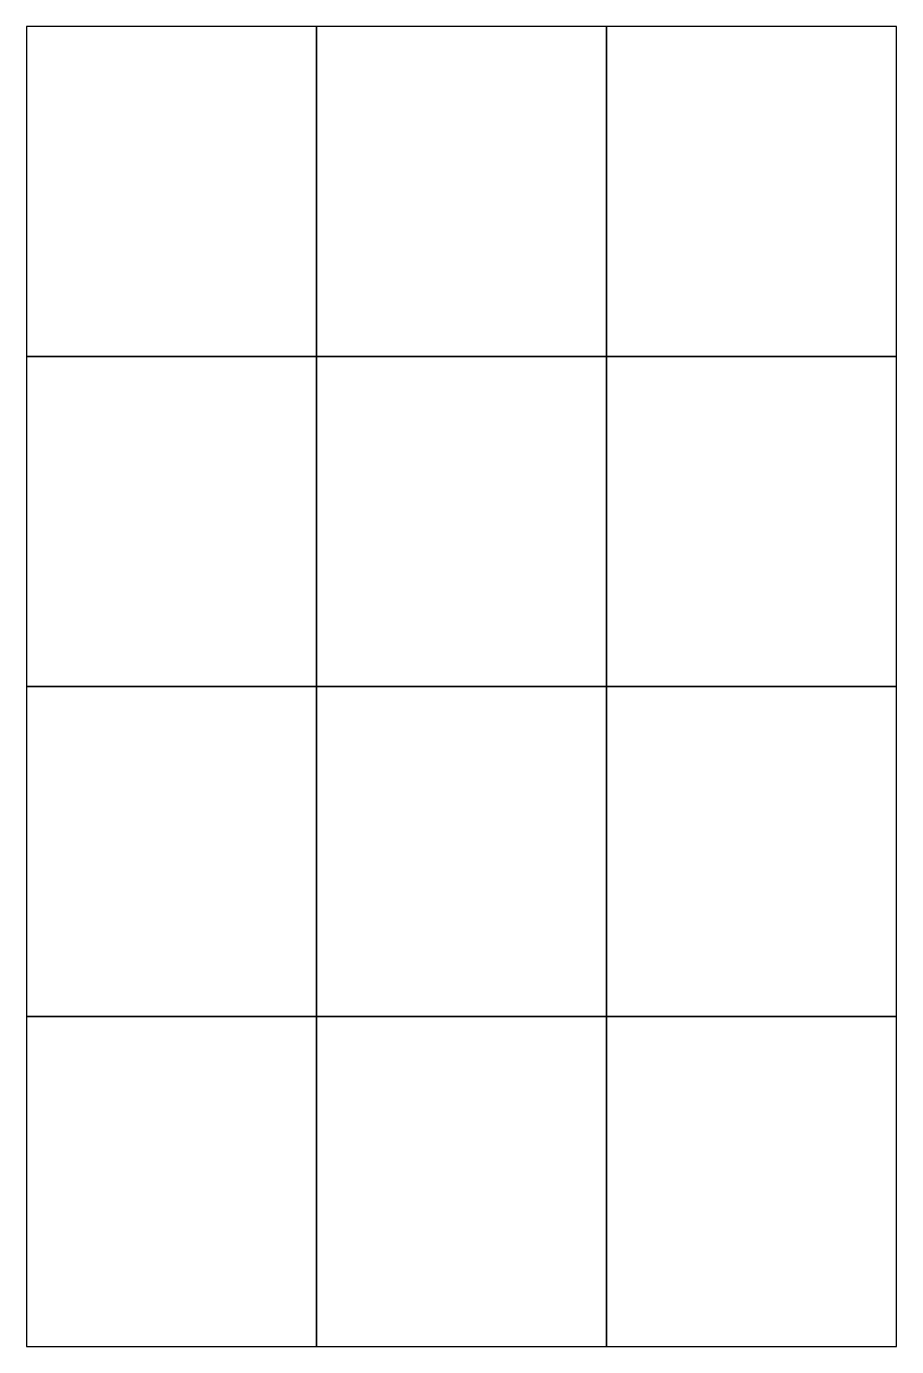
# Model space of a CAD drawing. Header units: millimetres. Extents: x 0 to 250, y 0 to 380.
import ezdxf

# ---------------------------------------------------------------- set-up
doc = ezdxf.new("R2010")
doc.units = ezdxf.units.MM

msp = doc.modelspace()

# ---------------------------------------------------------------- linework, layer by layer
for p, q in [((83.5, 380), (0, 380)), ((0, 380), (0, 285)), ((83.5, 285), (83.5, 380)), ((167, 380), (83.5, 380)), ((83.5, 380), (83.5, 285)), ((167, 285), (167, 380)), ((250.5, 380), (167, 380)), ((167, 380), (167, 285)), ((250.5, 285), (250.5, 380)), ((83.5, 285), (0, 285)), ((0, 285), (0, 190)), ((0, 285), (83.5, 285)), ((83.5, 190), (83.5, 285)), ((167, 285), (83.5, 285)), ((83.5, 285), (83.5, 190)), ((83.5, 285), (167, 285)), ((167, 190), (167, 285)), ((250.5, 285), (167, 285)), ((167, 285), (167, 190)), ((167, 285), (250.5, 285)), ((250.5, 190), (250.5, 285)), ((83.5, 190), (0, 190)), ((0, 190), (0, 95)), ((0, 190), (83.5, 190)), ((83.5, 95), (83.5, 190)), ((167, 190), (83.5, 190)), ((83.5, 190), (83.5, 95)), ((83.5, 190), (167, 190)), ((167, 95), (167, 190)), ((250.5, 190), (167, 190)), ((167, 190), (167, 95)), ((167, 190), (250.5, 190)), ((250.5, 95), (250.5, 190)), ((83.5, 95), (0, 95)), ((0, 95), (0, 0)), ((0, 95), (83.5, 95)), ((83.5, 0), (83.5, 95)), ((167, 95), (83.5, 95)), ((83.5, 95), (83.5, 0)), ((83.5, 95), (167, 95)), ((167, 0), (167, 95)), ((250.5, 95), (167, 95)), ((167, 95), (167, 0)), ((167, 95), (250.5, 95)), ((250.5, 0), (250.5, 95)), ((0, 0), (83.5, 0)), ((83.5, 0), (167, 0)), ((167, 0), (250.5, 0))]:
    msp.add_line(p, q)

doc.saveas('drawing.dxf')
